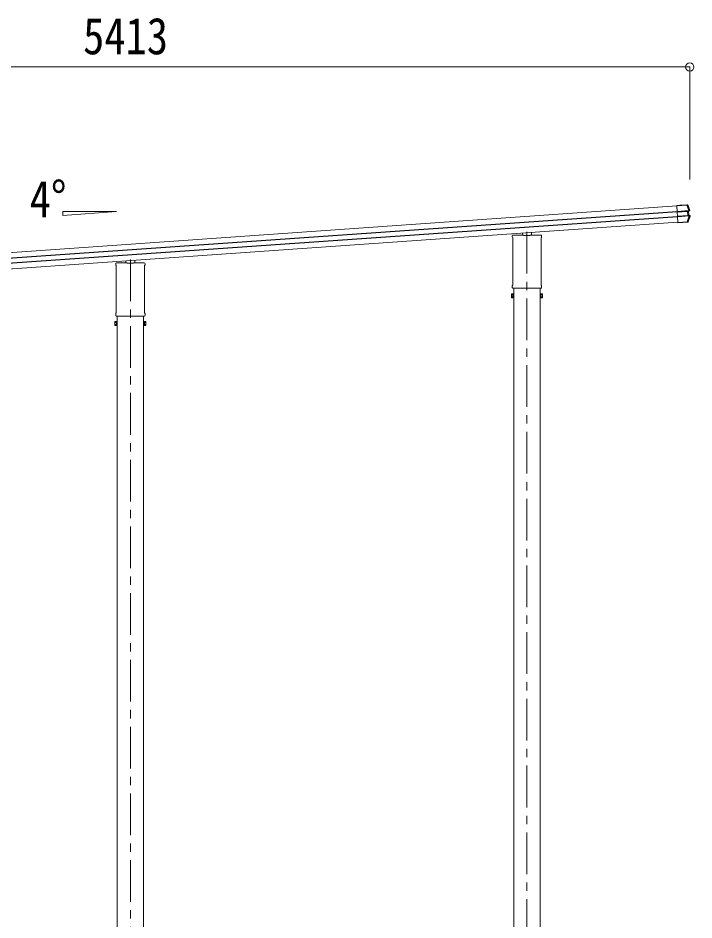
# Model space of a CAD drawing. Units: millimetres at full size, sheet at 1:40; details may follow other scales. Extents: x -11243 to 11243, y -7760 to 7760.
# Drawn here: x 3712 to 6950, y -4681 to -356 of the extents above; entities that cross this region are included whole.
import ezdxf
from ezdxf.enums import TextEntityAlignment as Align

# ---------------------------------------------------------------- set-up
doc = ezdxf.new("R2010")
doc.units = ezdxf.units.MM
doc.header["$LTSCALE"] = 40
doc.header["$PDMODE"] = 32
doc.header["$PDSIZE"] = 40
doc.linetypes.add('CHAIN1', pattern=[8, 5, -1, 1, -1])
doc.layers.add('0-3_ELV2', color=7, linetype='Continuous', lineweight=9)
doc.layers.add('0-6_OTH_LINE', color=6, linetype='Continuous', lineweight=9)
doc.styles.add('ＭＳ ゴシック', font='')
doc.styles.get('ＭＳ ゴシック').set_extended_font_data('MS Gothic')

msp = doc.modelspace()

# ---------------------------------------------------------------- linework, layer by layer
at = {"layer": '0-3_ELV2', "color": 6}
msp.add_line((6930.21, -590.82), (6930.21, -1130.09), dxfattribs=at)
at = {"layer": '0-3_ELV2', "color": 4}
for p, q in [((6868.02, -1254.93), (6882.47, -1253.92)), ((6916.84, -1252.93), (6868.12, -1256.34)), ((6883.47, -1253.83), (6883.57, -1253.59)), ((6919.43, -1251.09), (6883.57, -1253.59)), ((6925.78, -1279.39), (6916.84, -1252.93)), ((6917.99, -1251.63), (6919.43, -1251.09)), ((6919.69, -1252.71), (6928.71, -1279.28)), ((1621.49, -1624.2), (6868.19, -1257.32)), ((1623.3, -1650.1), (6870, -1283.22)), ((1623.4, -1651.49), (6870.1, -1284.61)), ((3926.22, -1284.39), (4184.23, -1284.39)), ((3926.22, -1302.43), (4184.23, -1284.39)), ((3926.22, -1284.39), (3926.22, -1302.43)), ((6868.04, -1255.14), (6868.02, -1254.93)), ((6868.12, -1256.34), (6868.04, -1255.14)), ((6870, -1283.29), (6925.78, -1279.39)), ((6925.89, -1280.97), (6870.12, -1284.87)), ((6870.19, -1286), (6870.12, -1284.87)), ((6870.19, -1286), (6919.14, -1282.58)), ((6870.23, -1286.49), (6870.19, -1286)), ((6871.57, -1305.69), (6870.23, -1286.49)), ((6919.14, -1282.58), (6919.17, -1283.07)), ((6927.43, -1281.03), (6921.72, -1282.62)), ((6927.43, -1281.03), (6921.72, -1282.62)), ((6923.7, -1282.75), (6922.17, -1282.94)), ((6922.54, -1282.42), (6924.07, -1282.24)), ((6925.04, -1301.95), (6923.7, -1282.75)), ((6924.07, -1282.24), (6929.82, -1280.69)), ((6925.78, -1279.39), (6925.89, -1280.97)), ((6927.5, -1281.02), (6927.43, -1281.03)), ((6929.82, -1280.69), (6927.81, -1280.94)), ((1625.02, -1674.72), (6871.72, -1307.83)), ((1625.12, -1676.13), (6871.82, -1309.25)), ((1626.93, -1702.01), (6873.63, -1335.13)), ((6871.57, -1305.69), (6920.52, -1302.27)), ((6871.61, -1306.18), (6871.57, -1305.69)), ((6920.55, -1302.76), (6871.61, -1306.18)), ((6871.69, -1307.35), (6871.61, -1306.18)), ((6871.69, -1307.35), (6927.63, -1303.44)), ((6871.81, -1309.11), (6871.69, -1307.35)), ((6927.75, -1305.2), (6871.81, -1309.11)), ((6873.73, -1336.57), (6871.81, -1309.11)), ((6873.73, -1336.57), (6918.5, -1333.43)), ((6873.8, -1337.53), (6873.73, -1336.57)), ((6918.57, -1334.4), (6873.8, -1337.53)), ((6918.5, -1333.43), (6927.75, -1305.2)), ((6918.57, -1334.4), (6918.5, -1333.43)), ((6920.61, -1335.61), (6919.71, -1334.39)), ((6920.52, -1302.27), (6920.55, -1302.76)), ((6930.56, -1304.88), (6921.18, -1333.32)), ((6923.1, -1302.36), (6929.15, -1303.16)), ((6923.5, -1301.98), (6925.04, -1301.95)), ((6925.48, -1302.41), (6923.94, -1302.45)), ((6931.6, -1303.16), (6925.48, -1302.41)), ((6927.63, -1303.44), (6927.75, -1305.2)), ((6929.48, -1303.19), (6931.6, -1303.16)), ((6079.96, -1405.75), (6079.96, -1401)), ((6081.75, -1409.21), (6081.75, -1409.21)), ((6081.96, -1409.62), (6081.96, -1636.38)), ((6084.21, -1396.75), (6134.21, -1396.75)), ((6129.21, -1396.75), (6129.21, -1386.9)), ((6134.71, -1398.75), (6134.71, -1397.25)), ((6165.71, -1398.75), (6134.71, -1398.75)), ((6165.71, -1397.25), (6165.71, -1398.75)), ((6166.21, -1396.75), (6216.21, -1396.75)), ((6171.21, -1396.75), (6171.21, -1383.96)), ((6218.46, -1636.38), (6218.46, -1409.62)), ((6218.67, -1409.21), (6218.67, -1409.21)), ((6220.46, -1401), (6220.46, -1405.75)), ((4179.96, -1538.89), (4179.96, -1534.14)), ((4181.75, -1542.35), (4181.75, -1542.35)), ((4181.96, -1542.76), (4181.96, -1769.52)), ((4184.21, -1529.89), (4234.21, -1529.89)), ((4229.21, -1529.89), (4229.21, -1520.04)), ((4234.71, -1531.89), (4234.71, -1530.39)), ((4265.71, -1531.89), (4234.71, -1531.89)), ((4265.71, -1530.39), (4265.71, -1531.89)), ((4266.21, -1529.89), (4316.21, -1529.89)), ((4271.21, -1529.89), (4271.21, -1517.11)), ((4318.46, -1769.52), (4318.46, -1542.76)), ((4318.67, -1542.35), (4318.67, -1542.35)), ((4320.46, -1534.14), (4320.46, -1538.89)), ((6079.96, -1648.25), (6079.96, -1640.25)), ((6081.75, -1636.78), (6081.75, -1636.78)), ((6218.67, -1636.78), (6218.67, -1636.78)), ((6220.46, -1640.25), (6220.46, -1648.25)), ((6076.21, -1679.15), (6076.97, -1677.83)), ((6076.21, -1679.15), (6076.21, -1696.15)), ((6083.21, -1677.83), (6076.97, -1677.83)), ((6083.21, -1682.74), (6076.97, -1682.74)), ((6081.66, -1651.65), (6081.66, -1651.65)), ((6081.96, -1651.75), (6081.94, -1651.75)), ((6081.96, -1651.75), (6218.46, -1651.75)), ((6083.21, -1697.46), (6083.21, -1677.83)), ((6083.21, -1678.45), (6085.71, -1678.45)), ((6087.71, -1651.75), (6087.71, -5216.65)), ((6212.71, -1651.75), (6212.71, -5216.65)), ((6217.21, -1678.45), (6214.71, -1678.45)), ((6217.21, -1697.46), (6217.21, -1677.83)), ((6217.21, -1677.83), (6223.45, -1677.83)), ((6217.21, -1682.74), (6223.45, -1682.74)), ((6218.48, -1651.75), (6218.46, -1651.75)), ((6224.21, -1679.15), (6223.45, -1677.83)), ((6224.21, -1679.15), (6224.21, -1696.15)), ((6076.21, -1696.15), (6076.97, -1697.46)), ((6083.21, -1692.56), (6076.97, -1692.56)), ((6083.21, -1697.46), (6076.97, -1697.46)), ((6085.71, -1696.85), (6083.21, -1696.85)), ((6212.71, -1698.15), (6214.71, -1698.15)), ((6214.71, -1696.85), (6217.21, -1696.85)), ((6217.21, -1692.56), (6223.45, -1692.56)), ((6217.21, -1697.46), (6223.45, -1697.46)), ((6224.21, -1696.15), (6223.45, -1697.46)), ((4181.75, -1769.92), (4181.75, -1769.92)), ((4318.67, -1769.92), (4318.67, -1769.92)), ((4176.21, -1812.29), (4176.97, -1810.97)), ((4176.21, -1812.29), (4176.21, -1829.29)), ((4183.21, -1810.97), (4176.97, -1810.97)), ((4183.21, -1815.88), (4176.97, -1815.88)), ((4179.96, -1781.39), (4179.96, -1773.39)), ((4181.66, -1784.79), (4181.66, -1784.79)), ((4181.96, -1784.89), (4181.94, -1784.89)), ((4181.96, -1784.89), (4318.46, -1784.89)), ((4183.21, -1830.6), (4183.21, -1810.97)), ((4183.21, -1811.59), (4185.71, -1811.59)), ((4187.71, -1784.89), (4187.71, -5216.65)), ((4312.71, -1784.89), (4312.71, -5216.65)), ((4317.21, -1811.59), (4314.71, -1811.59)), ((4317.21, -1830.6), (4317.21, -1810.97)), ((4317.21, -1810.97), (4323.45, -1810.97)), ((4317.21, -1815.88), (4323.45, -1815.88)), ((4318.48, -1784.89), (4318.46, -1784.89)), ((4320.46, -1773.39), (4320.46, -1781.39)), ((4324.21, -1812.29), (4323.45, -1810.97)), ((4324.21, -1812.29), (4324.21, -1829.29)), ((4176.21, -1829.29), (4176.97, -1830.6)), ((4183.21, -1825.7), (4176.97, -1825.7)), ((4183.21, -1830.6), (4176.97, -1830.6)), ((4185.71, -1829.99), (4183.21, -1829.99)), ((4312.71, -1831.29), (4314.71, -1831.29)), ((4314.71, -1829.99), (4317.21, -1829.99)), ((4317.21, -1825.7), (4323.45, -1825.7)), ((4317.21, -1830.6), (4323.45, -1830.6)), ((4324.21, -1829.29), (4323.45, -1830.6))]:
    msp.add_line(p, q, dxfattribs=at)
at = {"layer": '0-3_ELV2', "color": 5, "linetype": 'CHAIN1'}
for p, q in [((6150.21, -1380.82), (6150.21, -5267.26)), ((4250.21, -1513.96), (4250.21, -5267.26))]:
    msp.add_line(p, q, dxfattribs=at)
at = {"layer": '0-3_ELV2', "color": 4}
for points in [[(6868.04, -1255.14), (6916.76, -1251.73), (6916.84, -1252.93)], [(6916.76, -1251.73), (6917.03, -1251.71), (6917.28, -1251.69), (6917.51, -1251.68), (6917.7, -1251.66), (6917.85, -1251.64), (6917.95, -1251.63), (6917.99, -1251.63)], [(6919.69, -1252.71), (6919.63, -1252.67), (6919.54, -1252.64), (6919.42, -1252.62), (6919.27, -1252.61), (6919.08, -1252.61), (6918.87, -1252.62), (6918.63, -1252.64), (6918.37, -1252.67), (6918.09, -1252.71), (6917.79, -1252.75), (6917.48, -1252.81), (6917.16, -1252.87), (6916.84, -1252.93)], [(6919.43, -1251.09), (6919.86, -1251.11), (6920.27, -1251.24), (6920.63, -1251.47), (6920.92, -1251.79), (6921.13, -1252.16)], [(6921.13, -1252.16), (6920.94, -1252.24), (6920.16, -1252.53), (6919.69, -1252.71)], [(6870.12, -1284.87), (6870, -1283.29), (6868.12, -1256.34)], [(6920.52, -1302.27), (6919.17, -1283.07), (6870.23, -1286.49)], [(6921.71, -1282.62), (6921.55, -1282.72), (6921.45, -1282.91), (6921.42, -1283.14)], [(6921.72, -1282.62), (6921.72, -1282.62), (6921.72, -1282.62), (6921.72, -1282.62), (6921.72, -1282.62), (6921.72, -1282.62), (6921.72, -1282.62), (6921.71, -1282.62), (6921.71, -1282.62), (6921.71, -1282.62), (6921.71, -1282.62), (6921.71, -1282.62), (6921.71, -1282.62), (6921.71, -1282.62), (6921.71, -1282.62), (6921.71, -1282.62), (6921.71, -1282.62)], [(6925.78, -1279.39), (6926.19, -1279.32), (6926.6, -1279.28), (6927, -1279.24), (6927.37, -1279.22), (6927.71, -1279.22), (6928.01, -1279.23), (6928.27, -1279.26)], [(6927.43, -1281.03), (6927.28, -1281), (6927.11, -1280.98), (6926.9, -1280.96), (6926.67, -1280.95), (6926.42, -1280.95), (6926.16, -1280.95), (6925.89, -1280.97)], [(6927.5, -1281.02), (6927.66, -1280.95), (6927.82, -1280.86), (6927.96, -1280.74), (6928.08, -1280.6), (6928.18, -1280.44), (6928.26, -1280.26), (6928.32, -1280.06), (6928.34, -1279.86), (6928.35, -1279.66), (6928.32, -1279.46), (6928.27, -1279.26)], [(6928.27, -1279.26), (6928.48, -1279.25), (6928.63, -1279.25), (6928.71, -1279.28)], [(6928.71, -1279.28), (6928.87, -1279.26), (6929.51, -1279.18), (6930.73, -1279.04)], [(6930.73, -1279.04), (6930.78, -1279.27), (6930.79, -1279.5), (6930.76, -1279.73), (6930.68, -1279.95), (6930.57, -1280.16), (6930.42, -1280.34), (6930.25, -1280.49), (6930.05, -1280.61), (6929.82, -1280.69)], [(6917.42, -1334.64), (6873.81, -1337.69), (6873.8, -1337.53)], [(6920.61, -1335.61), (6918.83, -1335.73), (6918.42, -1334.63)], [(6918.5, -1333.43), (6918.81, -1333.47), (6919.11, -1333.49), (6919.4, -1333.51), (6919.68, -1333.53), (6919.94, -1333.53), (6920.18, -1333.53), (6920.4, -1333.52), (6920.6, -1333.5), (6920.77, -1333.48), (6920.92, -1333.45), (6921.03, -1333.41), (6921.12, -1333.37), (6921.18, -1333.32)], [(6919.71, -1334.39), (6919.68, -1334.38), (6919.6, -1334.37), (6919.46, -1334.37), (6919.28, -1334.37), (6919.07, -1334.38), (6918.82, -1334.39), (6918.57, -1334.4)], [(6922.07, -1334.54), (6921.95, -1334.78), (6921.79, -1335.01), (6921.6, -1335.2), (6921.38, -1335.36), (6921.14, -1335.49), (6920.88, -1335.57), (6920.61, -1335.61)], [(6921.18, -1333.32), (6921.32, -1333.52), (6921.9, -1334.31), (6922.07, -1334.54)], [(6923.09, -1302.36), (6922.92, -1302.28), (6922.79, -1302.11), (6922.74, -1301.88)], [(6923.09, -1302.36), (6923.09, -1302.36), (6923.09, -1302.36), (6923.09, -1302.36), (6923.09, -1302.36), (6923.09, -1302.36), (6923.09, -1302.36), (6923.09, -1302.36), (6923.09, -1302.36), (6923.1, -1302.36), (6923.1, -1302.36), (6923.1, -1302.36), (6923.1, -1302.36), (6923.1, -1302.36), (6923.1, -1302.36), (6923.1, -1302.36), (6923.1, -1302.36)], [(6927.63, -1303.44), (6927.89, -1303.42), (6928.16, -1303.39), (6928.41, -1303.35), (6928.64, -1303.31), (6928.84, -1303.26), (6929.01, -1303.21), (6929.15, -1303.16)], [(6930.21, -1304.99), (6929.97, -1305.07), (6929.67, -1305.13), (6929.34, -1305.17), (6928.97, -1305.2), (6928.58, -1305.22), (6928.17, -1305.22), (6927.75, -1305.2)], [(6929.15, -1303.16), (6929.23, -1303.17), (6929.42, -1303.21), (6929.61, -1303.29), (6929.78, -1303.41), (6929.93, -1303.55), (6930.06, -1303.72), (6930.16, -1303.92), (6930.24, -1304.12), (6930.28, -1304.34), (6930.29, -1304.56), (6930.27, -1304.78), (6930.21, -1304.99)], [(6929.23, -1303.17), (6929.36, -1303.18), (6929.44, -1303.19), (6929.48, -1303.19)], [(6930.56, -1304.88), (6930.49, -1304.93), (6930.37, -1304.97), (6930.21, -1304.99)], [(6932.68, -1304.85), (6932.51, -1304.85), (6931.84, -1304.86), (6930.56, -1304.88)], [(6931.6, -1303.16), (6931.8, -1303.21), (6932, -1303.28), (6932.18, -1303.38), (6932.34, -1303.51), (6932.48, -1303.67), (6932.59, -1303.84), (6932.67, -1304.03), (6932.72, -1304.23), (6932.74, -1304.44), (6932.73, -1304.65), (6932.68, -1304.85)], [(6081.77, -1651.71), (6081.72, -1651.68), (6081.66, -1651.65)], [(6081.94, -1651.75), (6081.79, -1651.72), (6081.77, -1651.71)], [(6214.71, -1698.15), (6214.71, -1677.15), (6212.71, -1677.15)], [(6218.65, -1651.71), (6218.5, -1651.75), (6218.48, -1651.75)], [(6218.76, -1651.65), (6218.76, -1651.65), (6218.65, -1651.71)], [(4181.77, -1784.85), (4181.71, -1784.82), (4181.66, -1784.79)], [(4181.94, -1784.89), (4181.78, -1784.86), (4181.77, -1784.85)], [(4314.71, -1831.29), (4314.71, -1810.29), (4312.71, -1810.29)], [(4318.65, -1784.85), (4318.49, -1784.89), (4318.48, -1784.89)], [(4318.76, -1784.79), (4318.76, -1784.79), (4318.65, -1784.85)]]:
    msp.add_lwpolyline(points, dxfattribs=at)
for points in [[(6085.71, -1698.15), (6085.71, -1677.15), (6087.71, -1677.15), (6087.71, -1698.15)], [(4185.71, -1831.29), (4185.71, -1810.29), (4187.71, -1810.29), (4187.71, -1831.29)]]:
    msp.add_lwpolyline(points, close=True, dxfattribs=at)
for centre, radius, start, end in [((6918.11, -1253.32), 1.7, 21.24384, 93.90244), ((6453.35, -1434.33), 502, 18.0204, 21.27757), ((6922.67, -1282.9), 0.5, 105.07473, 184.05239), ((6927.47, -1279.69), 1.3, 285.09292, 18.07159), ((6919.59, -1332.69), 1.7, 274.14537, 338.48025), ((6454.89, -1150.82), 502, 338.53316, 342.13183), ((6924, -1301.95), 0.5, 183.94761, 262.92527), ((6929.32, -1304.48), 1.3, 342.07517, 82.89229), ((6084.21, -1401), 4.25, 90, 180), ((6084.21, -1405.75), 4.25, 180, 234.62358), ((6081.46, -1409.62), 0.5, 0.0463, 54.58271), ((6216.21, -1401), 4.25, 0, 90), ((6218.96, -1409.62), 0.5, 125.41729, 179.9537), ((6216.21, -1405.75), 4.25, 305.37642, 0), ((4184.21, -1534.14), 4.25, 90, 180), ((4184.21, -1538.89), 4.25, 180, 234.62358), ((4181.46, -1542.76), 0.5, 0.0463, 54.58271), ((4316.21, -1534.14), 4.25, 0, 90), ((4318.96, -1542.76), 0.5, 125.41729, 179.9537), ((4316.21, -1538.89), 4.25, 305.37642, 0), ((6084.21, -1640.25), 4.25, 125.37642, 180), ((6081.46, -1636.37), 0.5, 305.4181, 359.95288), ((6218.96, -1636.37), 0.5, 180.04713, 234.58188), ((6216.21, -1640.25), 4.25, 0, 54.62358), ((6092.45, -1687.65), 16.24, 162.41205, 197.58795), ((6080.56, -1680.29), 4.34, 145.61575, 214.38425), ((6084.21, -1648.25), 4.25, 180, 233.11111), ((6216.21, -1648.25), 4.25, 306.88889, 0), ((6207.97, -1687.65), 16.24, 342.41205, 17.58795), ((6219.87, -1680.29), 4.34, 325.61575, 34.38425), ((6080.56, -1695.01), 4.34, 145.61575, 214.38425), ((6219.87, -1695.01), 4.34, 325.61575, 34.38425), ((4184.21, -1773.39), 4.25, 125.37642, 180), ((4181.46, -1769.52), 0.5, 305.4181, 359.95288), ((4318.96, -1769.52), 0.5, 180.04713, 234.58188), ((4316.21, -1773.39), 4.25, 0, 54.62358), ((4192.45, -1820.79), 16.24, 162.41205, 197.58795), ((4180.56, -1813.43), 4.34, 145.61575, 214.38425), ((4184.21, -1781.39), 4.25, 180, 233.11111), ((4316.21, -1781.39), 4.25, 306.88889, 0), ((4307.97, -1820.79), 16.24, 342.41205, 17.58795), ((4319.87, -1813.43), 4.34, 325.61575, 34.38425), ((4180.56, -1828.15), 4.34, 145.61575, 214.38425), ((4319.87, -1828.15), 4.34, 325.61575, 34.38425)]:
    msp.add_arc(centre, radius, start, end, dxfattribs=at)
for centre, major_axis, ratio, start_param, end_param in [((6882.47, -1253.9), (0.998, 0.07), 0.017595, 4.7122274, 6.2743886), ((6919.19, -1283.26), (3.49, 0.24), 0.19438, 0.7466997, 1.5707963), ((6919.22, -1283.75), (2.99, 0.21), 0.226777, 0.7278121, 1.5707963), ((6919.23, -1283.83), (2.95, 0.89), 0.009865, 0.0588492, 0.7255749), ((6919.1, -1283.34), (3.44, 0.92), 0.008567, 0.0594212, 0.7073573), ((6924.2, -1282.72), (-0.497, -0.059), 0.99813, 4.8556519, 6.2342892), ((6917.43, -1334.7), (0.998, 0.07), 0.06113, 0.0179792, 1.5712474), ((6920.47, -1301.59), (2.99, 0.21), 0.226777, 4.712389, 5.5553732), ((6920.5, -1302.08), (3.49, 0.24), 0.19438, 4.712389, 5.5364856), ((6920.46, -1301.51), (3.04, -0.47), 0.009865, 5.5576105, 6.2243361), ((6920.4, -1302.01), (3.54, -0.43), 0.008567, 5.575828, 6.2237641), ((6925.54, -1301.92), (-0.501, -0.01), 0.99813, 0.0488961, 1.4275334), ((6134.21, -1397.25), (0.354, 0.354), 0.999467, 5.4996506, 7.06672), ((6134.28, -1397.19), (0.481, -0.181), 0.828259, 1.9947436, 1.996569), ((6134.28, -1397.19), (-0.181, 0.481), 0.828259, 4.2866163, 4.2884417), ((6166.21, -1397.25), (0.354, -0.354), 0.999467, 2.358058, 3.9251274), ((6166.15, -1397.19), (0.181, 0.481), 0.828259, 1.9947436, 1.996569), ((6166.15, -1397.19), (0.481, 0.181), 0.828259, 1.1450236, 1.146849), ((4234.27, -1530.33), (0.481, -0.181), 0.828259, 1.9947436, 1.996569), ((4234.21, -1530.39), (0.354, 0.354), 0.999467, 5.4996506, 7.06672), ((4234.27, -1530.33), (-0.181, 0.481), 0.828259, 4.2866163, 4.2884417), ((4266.21, -1530.39), (0.354, -0.354), 0.999467, 2.358058, 3.9251274), ((4266.15, -1530.33), (0.181, 0.481), 0.828259, 1.9947436, 1.996569), ((4266.15, -1530.33), (0.481, 0.181), 0.828259, 1.1450236, 1.146849)]:
    msp.add_ellipse(centre, major_axis=major_axis, ratio=ratio, start_param=start_param, end_param=end_param, dxfattribs=at)
at = {"layer": '0-3_ELV2', "color": 6}
msp.add_point((6930.21, -590.82), dxfattribs=at)
at = {"layer": '0-6_OTH_LINE'}
msp.add_line((6930.21, -590.82), (1517.21, -590.82), dxfattribs=at)

# ---------------------------------------------------------------- texts
at = {"layer": '0-3_ELV2', "style": 'ＭＳ ゴシック', "width": 0.85}
for s, p in [('5413', (4023.71, -582.82)), ('4°', (3767.52, -1364.15))]:
    msp.add_text(s, height=176, dxfattribs=at).set_placement(p, align=Align.BOTTOM_LEFT)

doc.saveas('drawing.dxf')
